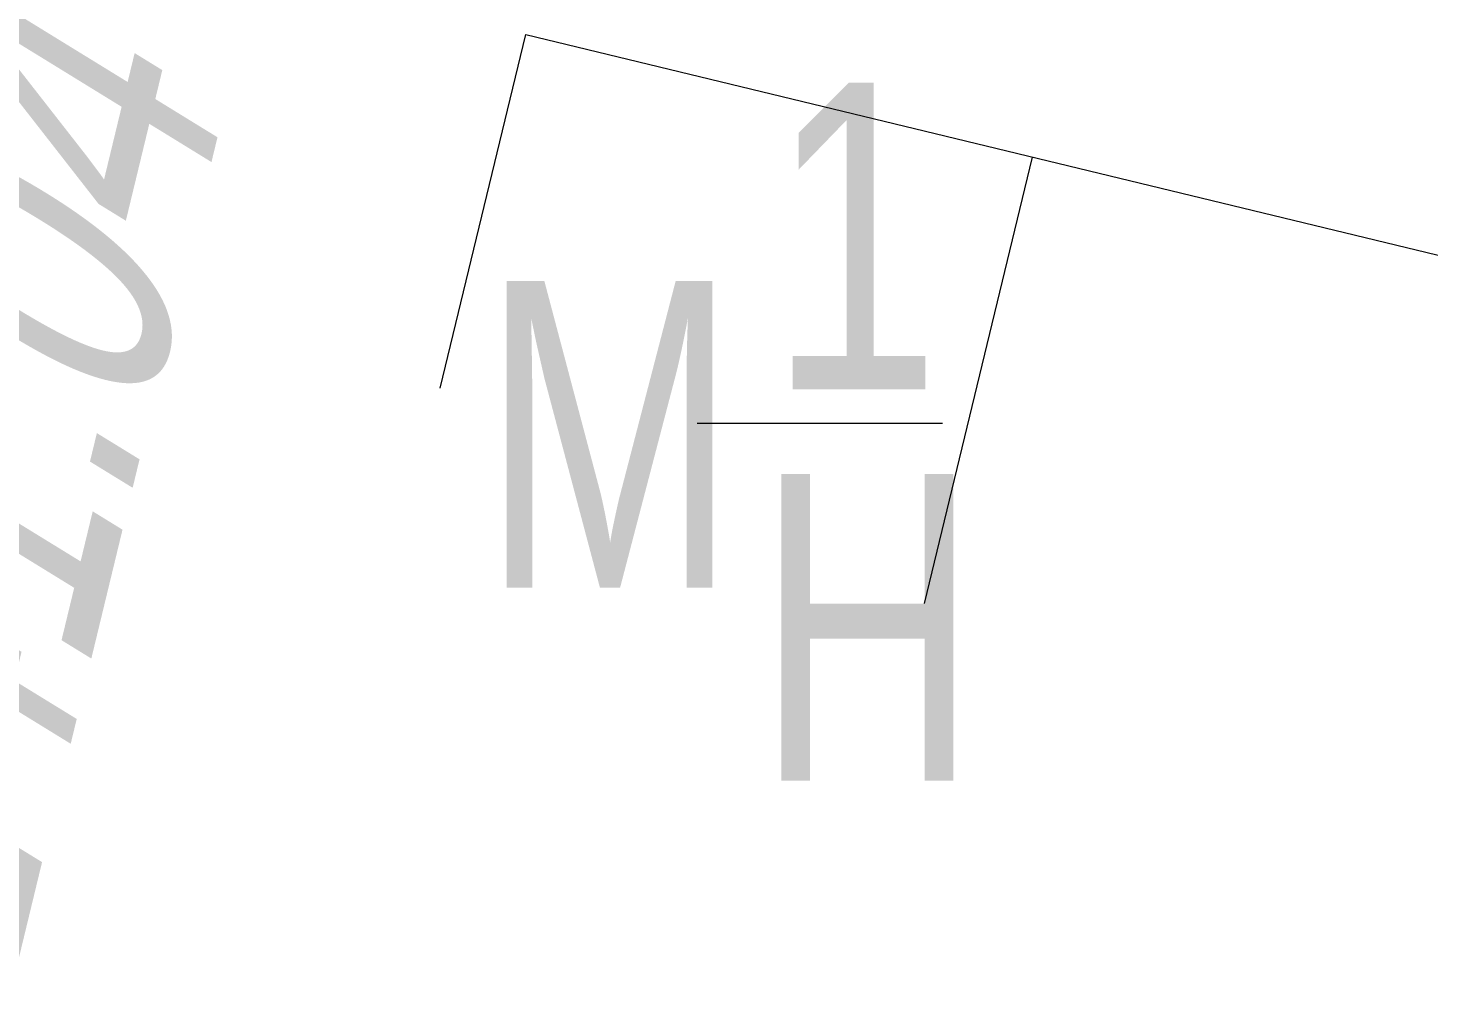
# Model space of a CAD drawing. Extents: x 10098 to 11902, y 8648 to 10202.
# Drawn here: x 11384.806 to 11389.375, y 9035.701 to 9038.842 of the extents above; entities that cross this region are included whole.
import ezdxf

# ---------------------------------------------------------------- set-up
doc = ezdxf.new("R2010")
doc.units = 0
for name, color, linetype in [('20_Строения', 7, 'Continuous'), ('38_Высотные_отметки', 7, 'Continuous'), ('Подписи_зданий', 7, 'Continuous')]:
    doc.layers.add(name, color=color, linetype=linetype)
doc.styles.add('mggt', font='russian_1251.shx', dxfattribs={"width": 0.75, "oblique": 18, "height": 1})

msp = doc.modelspace()

# ---------------------------------------------------------------- linework, layer by layer
at = {"layer": '20_Строения', "color": 8, "linetype": 'Continuous', "lineweight": 15}
for points in [[(11386.4297, 9038.8205), (11395.8772, 9036.5349), (11397.2377, 9042.3279)], [(11386.1506, 9037.6669), (11386.4297, 9038.8205), (11395.8772, 9036.5349)], [(11387.7298, 9036.9647), (11388.0821, 9038.4207)]]:
    msp.add_lwpolyline(points, dxfattribs=at)
at = {"layer": 'Подписи_зданий', "color": 8, "linetype": 'Continuous', "lineweight": 15}
msp.add_line((11386.9891, 9037.5527), (11387.7891, 9037.5527), dxfattribs=at)

# ---------------------------------------------------------------- texts
at = {"layer": '38_Высотные_отметки', "color": 8, "linetype": 'Continuous', "lineweight": 15, "style": 'mggt', "oblique": 18, "width": 0.75}
msp.add_text('141.04', height=1, rotation=76.3982, dxfattribs=at).set_placement((11384.7326, 9035.6268))
at = {"layer": 'Подписи_зданий', "color": 8, "linetype": 'Continuous', "lineweight": 15, "style": 'mggt', "width": 0.75}
for s, p in [('1', (11387.2236, 9037.6634)), ('М', (11386.2852, 9037.0162)), ('Н', (11387.1811, 9036.3871))]:
    msp.add_text(s, height=1, dxfattribs=at).set_placement(p)

doc.saveas('drawing.dxf')
